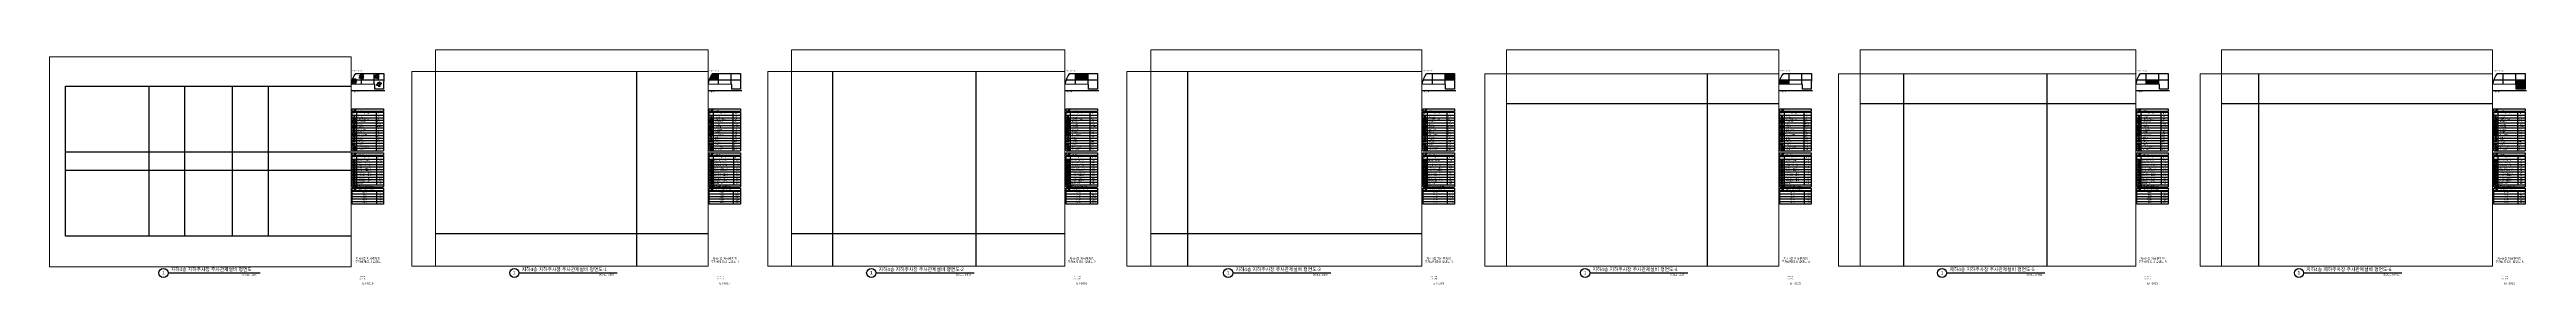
# Paper-space layout '배치1' of a CAD drawing. Header units: millimetres. Extents: x 29 to 5865, y 21 to 573.
# The model-space entities are those that its viewports show. They can reach past a viewport. Long polylines and large blocks are cut down to what shows.
import ezdxf
from ezdxf.enums import TextEntityAlignment as Align

# ---------------------------------------------------------------- set-up
doc = ezdxf.new("R2010")
doc.units = ezdxf.units.MM
for name, color, linetype in [('5', 2, 'Continuous'), ('e-con', 1, 'Continuous'), ('e-plan', 9, 'Continuous'), ('e-solid254', 254, 'Continuous'), ('e-text', 6, 'Continuous'), ('e-text-box', 7, 'Continuous'), ('E-TITLE', 3, 'Continuous'), ('E2', 6, 'Continuous'), ('ITS', 6, 'Continuous'), ('sheet', 7, 'Continuous'), ('TXT', 2, 'Continuous'), ('Vp', 7, 'Continuous')]:
    doc.layers.add(name, color=color, linetype=linetype)
doc.layers.add('AM_VIEWS', color=1, linetype='Continuous', lineweight=25, plot=False)
doc.styles.add('돋움', font='Dotum.TTF')

# ---------------------------------------------------------------- blocks, each defined once
blk = doc.blocks.new('A$C214402B8')
at = {"layer": '5', "ltscale": 2}
h = blk.add_hatch(color=7, dxfattribs=at)
h.dxf.hatch_style = 1
h.paths.add_polyline_path([(433, 10322), (433, 10239), (722, 10239), (722, 10322)])
h = blk.add_hatch(color=7, dxfattribs=at)
h.dxf.hatch_style = 1
h.paths.add_polyline_path([(433, 9658), (433, 9575), (722, 9575), (722, 9658)])
at = {"layer": 'e-text-box'}
h = blk.add_hatch(color=256, dxfattribs=at)
h.paths.add_polyline_path([(400, 13075), (539, 13075), (539, 13214, 0.4142136)])
h.paths.add_polyline_path([(539, 12936, 0.4142136), (678, 13075), (539, 13075)])
h = blk.add_hatch(color=256, dxfattribs=at)
h.paths.add_polyline_path([(403, 12412), (541, 12412), (541, 12550, 0.4142136)])
h.paths.add_polyline_path([(541, 12274, 0.4142136), (679, 12412), (541, 12412)])
for p, q in [((8, 20355), (1059, 20355)), ((8, 19657), (8, 20355)), ((361, 19657), (8, 19657)), ((263, 19657), (961, 20355)), ((1059, 20355), (361, 19657)), ((1074, 19510), (1070, 9421)), ((6227, 19510), (6223, 9421)), ((8196, 19510), (8196, 9421)), ((4, 14068), (8196, 14068)), ((4, 14068), (8196, 14068)), ((4, 13404), (8196, 13404)), ((8, 18738), (8196, 18738)), ((8, 18702), (8196, 18702)), ((8, 18040), (8196, 18040)), ((8, 18040), (8196, 18040)), ((8, 18040), (8196, 18040)), ((8, 17378), (8196, 17378)), ((8, 17378), (8196, 17378)), ((8, 16717), (8196, 16717)), ((8, 16055), (8196, 16055)), ((8, 15394), (8196, 15394)), ((8, 14732), (8196, 14732)), ((170, 15618), (170, 15831)), ((208, 16920), (208, 17176)), ((208, 17176), (370, 17176)), ((370, 16920), (208, 16920)), ((229, 15890), (853, 15890)), ((853, 15559), (229, 15559)), ((249, 16928), (249, 16945)), ((249, 16945), (329, 16945)), ((329, 16928), (249, 16928)), ((284, 17619), (755, 17954)), ((370, 17498), (284, 17619)), ((309, 16521), (309, 16251)), ((773, 16521), (309, 16521)), ((773, 16386), (309, 16521)), ((773, 16386), (309, 16251)), ((309, 16251), (773, 16251)), ((329, 16945), (329, 16928)), ((842, 17833), (370, 17498)), ((370, 17176), (370, 16920)), ((374, 14866), (374, 15247)), ((377, 17899), (577, 17975)), ((377, 17899), (557, 17426)), ((653, 18448), (384, 18448)), ((384, 18448), (384, 18199)), ((384, 18199), (653, 18199)), ((387, 16920), (387, 17176)), ((387, 17176), (738, 17176)), ((738, 16920), (387, 16920)), ((388, 17870), (588, 17946)), ((400, 13075), (678, 13075)), ((407, 17090), (407, 17153)), ((407, 17153), (629, 17153)), ((629, 17090), (407, 17090)), ((407, 16954), (407, 17066)), ((407, 17066), (629, 17066)), ((407, 17027), (629, 17027)), ((407, 16992), (629, 16992)), ((629, 16954), (407, 16954)), ((413, 17576), (413, 17867)), ((705, 17867), (413, 17867)), ((705, 17576), (413, 17576)), ((444, 16954), (444, 17066)), ((446, 15175), (636, 15175)), ((446, 15033), (446, 15175)), ((636, 15033), (446, 15033)), ((481, 16954), (481, 17066)), ((518, 18448), (518, 18519)), ((518, 16954), (518, 17066)), ((730, 17572), (531, 17496)), ((539, 13214), (539, 12936)), ((555, 16954), (555, 17066)), ((557, 17426), (757, 17502)), ((577, 17975), (757, 17502)), ((592, 16954), (592, 17066)), ((629, 17153), (629, 17090)), ((629, 17066), (629, 16954)), ((636, 15033), (636, 15175)), ((645, 17153), (719, 17153)), ((645, 16954), (645, 17153)), ((719, 16954), (645, 16954)), ((653, 18199), (653, 18448)), ((705, 17576), (705, 17867)), ((707, 14961), (707, 15247)), ((707, 14961), (707, 14866)), ((719, 17153), (719, 16954)), ((738, 17176), (738, 16920)), ((755, 17954), (842, 17833)), ((773, 16251), (773, 16521)), ((912, 15831), (912, 15618)), ((0, 9421), (8192, 9421)), ((4, 12740), (8196, 12740)), ((4, 12076), (8196, 12076)), ((4, 11412), (8196, 11412)), ((4, 10748), (8196, 10748)), ((4, 10084), (8196, 10084)), ((4, 9421), (8196, 9421)), ((4, 7244), (8196, 7244)), ((4, 7207), (8196, 7207)), ((4, 6543), (8196, 6543)), ((260, 8166), (960, 8866)), ((329, 11735), (329, 11892)), ((749, 11892), (329, 11892)), ((749, 11735), (329, 11735)), ((329, 11118), (329, 11275)), ((749, 11275), (329, 11275)), ((749, 11118), (329, 11118)), ((329, 10961), (329, 11118)), ((749, 11118), (329, 11118)), ((749, 10961), (329, 10961)), ((400, 12835), (678, 12835)), ((403, 12412), (679, 12412)), ((408, 11813), (670, 11813)), ((408, 11197), (670, 11197)), ((408, 11039), (670, 11039)), ((539, 12936), (539, 12835)), ((541, 12550), (541, 12274)), ((617, 11866), (670, 11813)), ((670, 11813), (617, 11761)), ((617, 11249), (670, 11197)), ((670, 11197), (617, 11144)), ((617, 11092), (670, 11039)), ((670, 11039), (617, 10987)), ((749, 11735), (749, 11892)), ((749, 11118), (749, 11275)), ((749, 10961), (749, 11118)), ((1074, 8018), (1074, 567)), ((6317, 8018), (6317, 567)), ((8196, 8018), (8196, 0)), ((4, 5879), (8196, 5879)), ((4, 5215), (8196, 5215)), ((4, 4551), (8196, 4551)), ((4, 3887), (8196, 3887)), ((4, 3223), (8196, 3223)), ((4, 2559), (8196, 2559)), ((4, 1895), (8196, 1895)), ((4, 1231), (8196, 1231)), ((4, 567), (8196, 567)), ((4, 567), (8196, 567)), ((4, 567), (8196, 567)), ((4, 0), (8196, 0)), ((4, 0), (8196, 0)), ((4, 0), (8196, 0))]:
    blk.add_line(p, q, dxfattribs=at)
at = {"layer": 'e-text-box', "linetype": 'Continuous'}
blk.add_line((231, 250), (1375, 250), dxfattribs=at)
at = {"layer": 'e-text-box'}
for points in [[(4, 9421), (8, 19510), (8196, 19510)], [(374, 15247), (446, 15247), (707, 15247)], [(707, 14961), (446, 14961), (374, 14961)], [(374, 14866), (446, 14866), (707, 14866)], [(4, 0), (4, 8018), (8196, 8018)]]:
    blk.add_lwpolyline(points, dxfattribs=at)
for points in [[(509, 19657), (1207, 20355), (8196, 20355), (8196, 19657)], [(326, 13817), (757, 13817), (757, 13602), (326, 13602)], [(398, 14522), (664, 14522), (664, 14221), (398, 14221)], [(553, 14553), (647, 14553), (647, 14193), (553, 14193)], [(4, 8166), (4, 8866), (1059, 8866), (359, 8166)], [(507, 8166), (1208, 8866), (8196, 8866), (8196, 8166)]]:
    blk.add_lwpolyline(points, close=True, dxfattribs=at)
for points, const_width in [([(359, 18519), (979, 18519)], 18.9), ([(675, 14914), (417, 14914)], 9.51)]:
    blk.add_lwpolyline(points, dxfattribs=dict(at, const_width=const_width))
for centre, radius in [((427, 13708), 43.2), ((539, 13075), 139), ((559, 17721), 107), ((656, 13708), 43.2), ((549, 6875), 221), ((541, 12412), 138), ((549, 6211), 221), ((549, 5547), 221), ((549, 4883), 221), ((549, 4219), 221), ((549, 3555), 221), ((549, 2891), 221), ((549, 2227), 221), ((549, 1563), 221), ((549, 899), 221)]:
    blk.add_circle(centre, radius, dxfattribs=at)
for centre, radius, start, end in [((229, 15831), 58.9, 90, 180), ((229, 15618), 58.9, 180, 270), ((680, 16972), 7.28, 153.79591, 179.816628), ((680, 16972), 7.28, 180.183372, 206.20409), ((681, 16971), 8.4, 129.947113, 153.612295), ((681, 16972), 8.4, 206.387705, 230.052887), ((682, 16970), 10.1, 109.075676, 130.025551), ((682, 16973), 10.1, 229.974449, 250.924324), ((683, 16969), 11.3, 89.897657, 109.261883), ((683, 16975), 11.3, 250.738127, 270.102353), ((683, 16969), 11.3, 70.738117, 90.102343), ((683, 16975), 11.3, 269.897647, 289.261873), ((683, 16970), 10.1, 49.974449, 70.924324), ((683, 16973), 10.1, 289.075676, 310.025551), ((684, 16971), 8.4, 26.387709, 50.052891), ((684, 16972), 8.4, 309.947109, 333.612291), ((685, 16972), 7.28, 0.183372, 26.20409), ((685, 16972), 7.28, 333.79591, 359.816628), ((853, 15831), 58.9, 0, 90), ((853, 15618), 58.9, 270, 0)]:
    blk.add_arc(centre, radius, start, end, dxfattribs=at)
for points in [[(961, 20355), (1059, 20355), (263, 19657), (361, 19657)], [(960, 8866), (1059, 8866), (260, 8166), (359, 8166)]]:
    blk.add_solid(points, dxfattribs=at)
at = {"layer": 'ITS', "color": 7, "lineweight": -3}
for p, q in [((433, 10239), (433, 10507)), ((433, 10507), (722, 10507)), ((433, 10322), (722, 10322)), ((722, 10239), (433, 10239)), ((433, 9575), (433, 9843)), ((433, 9843), (722, 9843)), ((433, 9658), (722, 9658)), ((722, 9575), (433, 9575)), ((722, 10507), (722, 10239)), ((722, 9843), (722, 9575))]:
    blk.add_line(p, q, dxfattribs=at)
at = {"layer": 'e-text', "lineweight": 0, "style": '돋움', "width": 1}
for s, height, p in [('주기사항', 216.4, (1577, 19839)), ('차단기 수동스위치', 216.4, (1552, 13568)), ('주차관리 컴퓨터', 216.4, (1552, 14893)), ('주차로비폰', 216.4, (1552, 14232)), ('차량 검지기', 216.4, (1561, 16216)), ('자동 차단기', 216.4, (1567, 18201)), ('LOOP COIL', 216.4, (1567, 15555)), ('차량번호인식기/전광판', 216.35, (1580, 17556)), ('유인요금계산기', 216.4, (1580, 16931)), ('출차주의등', 216.4, (1589, 12888)), ('자립형', 216.4, (6453, 18266)), ('자립형', 216.4, (6453, 17604)), ('자립형', 216.4, (6453, 14297)), ('바닥매입형', 216.4, (6453, 15620)), ('자립형', 216.4, (6469, 12983)), ('탁상형', 216.4, (6453, 14958)), ('탁상형', 216.4, (6453, 13633)), ('벽매입형', 216.4, (6453, 16281)), ('HFIX 2.5㎟ x 2, E-2.5㎟', 216.35, (1343, 6769)), ('사전무인정산기', 216.4, (1531, 9633)), ('무인 출구 요금정산기', 216.35, (1531, 10297)), ('양면유도등', 216.4, (1570, 10972)), ('단면유도등', 216.4, (1570, 11653)), ('장내경광등', 216.4, (1588, 12235)), ('배관 및 배선', 216.4, (1579, 8348)), ('천정형', 216.4, (6449, 12318)), ('천청형', 216.4, (6482, 11628)), ('천청형', 216.4, (6482, 11030)), ('(16C)', 216.4, (6866, 6769)), ('UTP CAT-5e 0.5mm/4P x 1', 216.35, (1343, 3482)), ('UTP CAT-5e 0.5mm/4P x 2', 216.35, (1343, 2823)), ('UTP CAT-5e 0.5mm/4P x 3', 216.35, (1343, 2094)), ('UTP CAT-5e 0.5mm/4P x 4', 216.35, (1343, 1462)), ('F-CV 6㎟ / 2C x1, E- 6㎟', 216.35, (1343, 6106)), ('F-CV 4㎟ / 2C x1, E- 4㎟', 216.35, (1343, 5442)), ('FTP CAT-5e 0.5mm/4P x 1', 216.35, (1343, 4778)), ('FTP CAT-5e 0.5mm/4P x 2', 216.35, (1343, 4114)), ('F/O Cable 4core ', 216.35, (1343, 768)), (' HFIX 2.5㎟ x 2, E-2.5㎟ (16C)', 216.35, (1556, 161)), ('(28C)', 216.4, (6866, 6106)), ('(28C)', 216.4, (6866, 5442)), ('(16C)', 216.4, (6866, 4778)), ('(16C)', 216.4, (6866, 4114)), ('(16C)', 216.4, (6866, 3482)), ('(16C)', 216.4, (6866, 2823)), ('(22C)', 216.4, (6866, 2094)), ('(28C)', 216.4, (6866, 1462)), ('(28C)', 216.4, (6866, 768))]:
    blk.add_text(s, height=height, dxfattribs=at).set_placement(p)
for s, height, p in [('심볼', 216.4, (520, 19121)), ('품         명', 216.35, (3650, 19124)), ('비  고', 216.4, (7199, 19124)), ('번호', 216.4, (518, 7628)), ('A', 216, (549, 6875)), ('배       선', 216.4, (3651, 7628)), ('배    관', 216.4, (7233, 7628)), ('G', 216, (549, 2891)), ('C', 216, (549, 5547)), ('D', 216, (549, 4883)), ('H', 216, (549, 2227)), ('B', 216, (549, 6211)), ('E', 216, (549, 4219)), ('J', 216, (549, 899)), ('F', 216, (549, 3555)), ('I', 216, (549, 1563))]:
    blk.add_text(s, height=height, dxfattribs=at).set_placement(p, align=Align.MIDDLE)
for s, p in [('탁상형', (6896, 17067)), ('자립형', (6923, 10407)), ('자립형', (6923, 9743))]:
    blk.add_text(s, height=216.4, dxfattribs=at).set_placement(p, align=Align.MIDDLE_CENTER)
at = {"layer": 'ITS', "color": 7, "style": '돋움'}
for s, p in [('AO', (578, 10414)), ('PO', (578, 9750))]:
    blk.add_text(s, height=80, dxfattribs=at).set_placement(p, align=Align.MIDDLE_CENTER)
blk = doc.blocks.new('aserw3')
at = {"layer": 'e-text-box'}
for p, q in [((6180, 623), (14372, 623)), ((6436, 1435), (7136, 2135)), ((12493, 1287), (12493, -2033)), ((6180, -41), (14372, -41)), ((6180, -705), (14372, -705)), ((6180, -1369), (14372, -1369))]:
    blk.add_line(p, q, dxfattribs=at)
for points in [[(6180, 1435), (6180, 2135), (7235, 2135), (6535, 1435)], [(6683, 1435), (7384, 2135), (14372, 2135), (14372, 1435)]]:
    blk.add_lwpolyline(points, close=True, dxfattribs=at)
blk.add_lwpolyline([(14372, 1287), (14372, -2033), (6180, -2033), (6180, 1287), (14372, 1287)], dxfattribs=at)
blk.add_solid([(7136, 2135), (7235, 2135), (6436, 1435), (6535, 1435)], dxfattribs=at)
at = {"layer": 'e-text', "lineweight": 0, "style": '돋움', "width": 1}
for s, height, p in [('지하주차장 주차가능 주차면 수량', 216.35, (7755, 1617)), ('지하 6층', 216.4, (8895, 850)), ('지하 5층', 216.4, (8895, 186)), ('474 EA', 216.4, (13042, 850)), ('960 EA', 216.4, (13042, 186)), ('지하 4층', 216.4, (8895, -478)), ('지하 3층', 216.4, (8895, -1141)), ('지하 2층', 216.4, (8895, -1773)), ('950 EA', 216.4, (13042, -478)), ('906 EA', 216.4, (13042, -1141)), ('903 EA', 216.4, (13042, -1773))]:
    blk.add_text(s, height=height, dxfattribs=at).set_placement(p)

msp = doc.modelspace()

# ---------------------------------------------------------------- linework, layer by layer
at = {"layer": 'DEFPOINTS'}
for points in [[(34889, 285737), (203089, 285737), (203089, 166937), (34889, 166937)], [(152837, 285737), (321037, 285737), (321037, 166937), (152837, 166937)], [(270786, 285737), (438986, 285737), (438986, 166937), (270786, 166937)], [(34889, 193121), (203089, 193121), (203089, 74321), (34889, 74321)], [(152837, 193121), (321037, 193121), (321037, 74321), (152837, 74321)], [(270786, 193121), (438986, 193121), (438986, 74321), (270786, 74321)]]:
    msp.add_lwpolyline(points, close=True, dxfattribs=at)

psp = doc.layouts.new('배치1')

# ---------------------------------------------------------------- hatches: boundary and pattern name
at = {"layer": 'e-solid254'}
for points in [[(1604.1, 501.7), (1604.1, 516.4), (1591.4, 516.4, 0.09029), (1583.4, 501.7)], [(2474.9, 516.4), (2445.1, 516.4), (2445.1, 501.7), (2474.9, 501.7)], [(3338.8, 501.7), (3338.9, 516.4), (3315.9, 516.4), (3315.9, 501.7)], [(4127.1, 491.6), (4127.1, 501.7), (4106.4, 501.7, 0.054167), (4104.2, 491.9)], [(4997.9, 491.3), (4997.9, 501.7), (4968.1, 501.7), (4968.1, 491.6)], [(5861.8, 501.7), (5838.9, 501.7), (5838.9, 491.3), (5840.9, 491.2), (5840.9, 479.9), (5861.8, 479.8)]]:
    psp.add_hatch(color=256, dxfattribs=at).paths.add_polyline_path(points)

# ---------------------------------------------------------------- linework, layer by layer
at = {"layer": 'e-plan'}
for p, q in [((762.9, 507), (762.9, 507)), ((763.4, 506.8), (763.4, 506.9)), ((799, 507), (799, 507)), ((799.5, 506.8), (799.5, 506.9))]:
    psp.add_line(p, q, dxfattribs=at)
for points in [[(744.9, 504.5), (750.6, 503.8), (750.4, 501.8), (749.9, 501.8), (749.7, 500.6), (749.7, 500.6), (750.4, 500.1), (750.6, 500.4), (751.8, 499.7), (750.1, 497), (749.9, 497.1), (749.5, 496.5), (750.3, 494.2), (750.1, 494.1), (750.2, 493.9), (748.5, 493.1), (748.4, 493.3), (748.2, 493.3), (747.3, 495.3), (746.9, 495.4), (747, 496.2), (745.5, 496.4), (745.4, 495.5), (744.9, 495.6), (744.4, 495.2), (744.9, 494.7), (743.5, 493.5), (743.3, 493.7), (743.1, 493.6), (741.7, 495.4), (744.1, 497.3), (743.9, 497.8), (743.7, 497.7), (742.7, 500.7), (744, 501.2), (744.1, 500.9), (745, 501.2), (745.1, 502.4), (744.6, 502.5), (744.9, 504.5)], [(745.1, 497), (744.8, 497), (744.4, 497.4), (744.1, 497.3)], [(745.6, 500.9), (745, 501), (744.9, 501.2)], [(748.8, 498.4), (748.6, 498.5), (748.5, 498), (748.7, 498), (748.5, 496.6), (747.6, 496.7), (747.5, 496.1), (745.5, 496.4), (745.6, 496.9), (745.1, 497), (745.3, 498.4), (745.5, 498.4), (745.6, 498.8), (745.4, 498.8), (745.6, 500.9), (747, 500.7), (747.1, 501.5), (747.8, 501.4), (747.7, 500.7), (749, 500.5), (748.8, 498.4)], [(747.4, 501.4), (747.8, 504.2)], [(748.5, 496.6), (748.6, 496.5), (749.2, 496.8), (749.5, 496.6)], [(749, 500.5), (749.7, 500.4), (749.8, 500.6)], [(762.5, 515.7), (768.5, 513.8), (767.9, 511.7), (767.4, 511.8), (767, 510.6), (767.6, 510), (767.7, 510.1), (769.1, 508.7), (767.5, 507.1), (767.2, 507.4), (766.2, 506.4), (767.2, 504.4), (765.3, 503.4), (764.5, 504.9), (762.9, 505.4), (763.4, 506.8), (762.9, 507), (762.4, 505.5), (760.9, 506), (759.3, 505.2), (758.3, 507.1), (760.2, 508.2), (760, 509.6), (759.6, 509.5), (759.2, 511.8), (761.1, 512.1), (761.1, 512), (761.9, 512.1), (762.3, 513.4), (761.8, 513.5), (762.5, 515.7)], [(761.6, 507.8), (760.9, 508), (760.3, 508.2)], [(762.8, 511.6), (763.8, 511.3), (763.9, 511.7), (765.1, 511.3), (765, 510.9), (766, 510.6), (765.4, 508.6), (765.3, 508.7), (765.2, 508.3), (765.3, 508.2), (764.9, 506.8), (763.7, 507.2), (763.6, 506.8), (762.7, 507.1), (762.8, 507.5), (761.6, 507.8), (762, 509.2), (762.2, 509.2), (762.3, 509.6), (762.2, 509.7), (762.8, 511.6)], [(762.8, 511.6), (762, 511.9), (761.9, 512.1), (761.9, 512.1)], [(764.5, 511.5), (765.5, 514.8)], [(764.9, 506.8), (765.6, 506.6), (766.2, 506.4)], [(766, 510.6), (766.8, 510.4), (767, 510.6), (767, 510.6)], [(798.6, 515.7), (804.6, 513.8), (804, 511.7), (803.5, 511.8), (803.1, 510.6), (803.7, 510), (803.8, 510.1), (805.2, 508.7), (803.6, 507.1), (803.3, 507.4), (802.3, 506.4), (803.3, 504.3), (801.4, 503.3), (800.6, 504.9), (799, 505.4), (799.5, 506.8), (799, 507), (798.5, 505.5), (797, 506), (795.4, 505.2), (794.4, 507.1), (796.5, 508.3), (796.2, 509.5), (795.8, 509.4), (795.2, 511.6), (797.1, 512.1), (797.1, 512), (798, 512.3), (798.4, 513.4), (797.9, 513.5), (798.6, 515.7)], [(797.7, 507.8), (797, 508), (796.6, 508.2), (796.5, 508.3)], [(798.9, 511.6), (799.9, 511.3), (800, 511.7), (801.2, 511.3), (801.1, 510.9), (802.1, 510.6), (801.5, 508.6), (801.4, 508.7), (801.3, 508.3), (801.4, 508.2), (801, 506.8), (799.8, 507.2), (799.7, 506.8), (798.8, 507.1), (798.9, 507.5), (797.7, 507.8), (798.1, 509.2), (798.3, 509.2), (798.4, 509.6), (798.3, 509.7), (798.9, 511.6)], [(798.9, 511.6), (798, 511.9), (797.9, 512.2)], [(805.8, 497.3), (810.3, 493.8), (810.2, 493.5), (810.4, 493.4), (809.3, 492.4), (809.3, 492.4), (809.1, 492.2), (808.7, 492.5), (808, 491.5), (808, 491.5), (808.3, 490.8), (808.6, 490.9), (809.2, 489.7), (806.4, 488.3), (806.3, 488.5), (805.9, 488.3), (806.5, 486.2), (806.4, 486.1), (806.4, 485.9), (804.7, 485.2), (804.6, 485.4), (804.4, 485.3), (803.3, 488), (803.9, 488.7), (803, 489.5), (802.4, 488.8), (802.2, 489), (802.2, 489), (800.3, 488.1), (800.2, 488.3), (799.9, 488.2), (799.2, 489.8), (799.4, 489.9), (799.3, 490.2), (801.4, 491.3), (801.6, 492.1), (801.3, 492.2), (802, 495.3), (803.4, 495), (803.3, 494.7), (804.2, 494.5), (804.2, 494.5), (804.9, 495.4), (804.5, 495.7), (805.8, 497.3)], [(800.6, 511.5), (801.6, 514.8)], [(801, 506.8), (801.7, 506.6), (802.3, 506.4)], [(802.2, 490.8), (802.1, 490.9), (801.8, 491.4), (801.4, 491.5)], [(802.1, 510.6), (802.9, 510.4), (803.1, 510.6), (803.1, 510.6)], [(804.6, 493.9), (805.6, 493.1), (806.1, 493.7), (806.7, 493.2), (806.2, 492.6), (807.3, 491.8), (806, 490.2), (805.9, 490.3), (805.6, 489.9), (805.7, 489.8), (804.9, 488.7), (804.3, 489.1), (803.9, 488.7), (802.6, 489.7), (803, 490.2), (802.2, 490.8), (803, 491.9), (803.2, 491.8), (803.5, 492.2), (803.3, 492.3), (804.6, 493.9)], [(804.6, 493.9), (804.1, 494.3), (804.1, 494.5)], [(805.1, 488.9), (805.2, 488.6), (805.3, 488.7), (805.6, 488.1), (805.9, 488.2)], [(808, 495.6), (806.3, 493.5)], [(807.3, 491.8), (807.8, 491.4), (808, 491.5)]]:
    psp.add_lwpolyline(points, dxfattribs=at)
at = {"layer": 'E-TITLE', "color": 3}
for p, q in [((307.9, 47.9), (525, 47.9)), ((1134.8, 47.9), (1366, 47.9)), ((1975.8, 47.9), (2207, 47.9)), ((2816.8, 47.9), (3048, 47.9)), ((3657.8, 47.9), (3889, 47.9)), ((4498.8, 47.9), (4730, 47.9)), ((5339.8, 47.9), (5571, 47.9))]:
    psp.add_line(p, q, dxfattribs=at)
at = {"layer": 'E-TITLE'}
for centre in [(296.9, 47.9), (1123.8, 47.9), (1964.8, 47.9), (2805.8, 47.9), (3646.8, 47.9), (4487.8, 47.9), (5328.8, 47.9)]:
    psp.add_circle(centre, 10.9, dxfattribs=at)
at = {"layer": 'E2', "color": 3}
for points in [[(750.4, 516.4), (815.9, 516.4), (815.8, 479.8), (794.9, 479.9), (794.9, 491, 0.373813), (794.6, 491.2), (740.2, 491.9, -0.145167), (750.4, 516.4, 0.145167)], [(1591.4, 516.4), (1656.9, 516.4), (1656.8, 479.8), (1635.9, 479.9), (1635.9, 491, 0.373813), (1635.6, 491.2), (1581.2, 491.9, -0.145167), (1591.4, 516.4, 0.145167)], [(2432.4, 516.4), (2497.9, 516.4), (2497.8, 479.8), (2476.9, 479.9), (2476.9, 491, 0.373813), (2476.6, 491.2), (2422.2, 491.9, -0.145167), (2432.4, 516.4, 0.145167)], [(3273.4, 516.4), (3338.9, 516.4), (3338.8, 479.8), (3317.9, 479.9), (3317.9, 491, 0.373813), (3317.6, 491.2), (3263.2, 491.9, -0.145167), (3273.4, 516.4, 0.145167)], [(4114.4, 516.4), (4179.9, 516.4), (4179.8, 479.8), (4158.9, 479.9), (4158.9, 491, 0.373813), (4158.6, 491.2), (4104.2, 491.9, -0.145167), (4114.4, 516.4, 0.145167)], [(4955.4, 516.4), (5020.9, 516.4), (5020.8, 479.8), (4999.9, 479.9), (4999.9, 491, 0.373813), (4999.6, 491.2), (4945.2, 491.9, -0.145167), (4955.4, 516.4, 0.145167)], [(5796.4, 516.4), (5861.9, 516.4), (5861.8, 479.8), (5840.9, 479.9), (5840.9, 491, 0.373813), (5840.6, 491.2), (5786.2, 491.9, -0.145167), (5796.4, 516.4, 0.145167)]]:
    psp.add_lwpolyline(points, format="xyb", dxfattribs=at)
at = {"layer": 'sheet', "color": 2}
for p, q in [((738.8, 477), (818.8, 477)), ((1579.8, 477), (1659.8, 477)), ((2420.8, 477), (2500.8, 477)), ((3261.8, 477), (3341.8, 477)), ((4102.8, 477), (4182.8, 477)), ((4943.8, 477), (5023.8, 477)), ((5784.8, 477), (5864.8, 477))]:
    psp.add_line(p, q, dxfattribs=at)
at = {"layer": 'TXT'}
for points in [[(742.4, 501.7), (815.8, 501.7)], [(763.1, 516.4), (763.1, 491.6)], [(792.9, 516.4), (792.9, 491.3)], [(1583.4, 501.7), (1656.8, 501.7)], [(1604.1, 516.4), (1604.1, 491.6)], [(1633.9, 516.4), (1633.9, 491.3)], [(2424.4, 501.7), (2497.8, 501.7)], [(2445.1, 516.4), (2445.1, 491.6)], [(2474.9, 516.4), (2474.9, 491.3)], [(3265.4, 501.7), (3338.8, 501.7)], [(3286.1, 516.4), (3286.1, 491.6)], [(3315.9, 516.4), (3315.9, 491.3)], [(4106.4, 501.7), (4179.8, 501.7)], [(4106.4, 501.7), (4179.8, 501.7)], [(4127.1, 516.4), (4127.1, 491.6)], [(4127.1, 516.4), (4127.1, 491.6)], [(4156.9, 516.4), (4156.9, 491.3)], [(4156.9, 516.4), (4156.9, 491.3)], [(4947.4, 501.7), (5020.8, 501.7)], [(4968.1, 516.4), (4968.1, 491.6)], [(4997.9, 516.4), (4997.9, 491.3)], [(5788.4, 501.7), (5861.8, 501.7)], [(5809.1, 516.4), (5809.1, 491.6)], [(5838.9, 516.4), (5838.9, 491.3)]]:
    psp.add_lwpolyline(points, dxfattribs=at)

# ---------------------------------------------------------------- block references
at = {"layer": 'e-con'}
for name, p, xscale, yscale, zscale in [('A$C214402B8', (741.9, 250.3), 0.009000000000000003, 0.009000000000000003, 0.009000000000000003), ('A$C214402B8', (1582.9, 250.3), 0.009000000000000003, 0.009000000000000003, 0.009000000000000003), ('A$C214402B8', (2423.9, 250.3), 0.009000000000000003, 0.009000000000000003, 0.009000000000000003), ('A$C214402B8', (3264.9, 250.3), 0.009000000000000003, 0.009000000000000003, 0.009000000000000003), ('A$C214402B8', (4105.9, 250.3), 0.009000000000000003, 0.009000000000000003, 0.009000000000000003), ('A$C214402B8', (4946.9, 250.3), 0.009000000000000003, 0.009000000000000003, 0.009000000000000003), ('A$C214402B8', (5787.9, 250.3), 0.009000000000000003, 0.009000000000000003, 0.009000000000000003), ('aserw3', (686.3, 228.2), 0.00899999999999993, 0.00899999999999993, 0.00899999999999993), ('aserw3', (1527.3, 228.2), 0.00899999999999993, 0.00899999999999993, 0.00899999999999993), ('aserw3', (2368.3, 228.2), 0.00899999999999993, 0.00899999999999993, 0.00899999999999993), ('aserw3', (3209.3, 228.2), 0.00899999999999993, 0.00899999999999993, 0.00899999999999993), ('aserw3', (4050.3, 228.2), 0.00899999999999993, 0.00899999999999993, 0.00899999999999993), ('aserw3', (4891.3, 228.2), 0.00899999999999993, 0.00899999999999993, 0.00899999999999993), ('aserw3', (5732.3, 228.2), 0.00899999999999993, 0.00899999999999993, 0.00899999999999993)]:
    psp.add_blockref(name, p, dxfattribs=dict(at, xscale=xscale, yscale=yscale, zscale=zscale))

# ---------------------------------------------------------------- texts
at = {"layer": 'E-TITLE', "color": 3, "style": '돋움'}
for s, height, p in [('지하4층 지하주차장 주차관제설비 평면도', 8, (314.4, 50.1)), ('지하4층 지하주차장 주차관제설비 평면도-1', 8, (1141.3, 50.1)), ('지하4층 지하주차장 주차관제설비 평면도-2', 8, (1982.3, 50.1)), ('지하4층 지하주차장 주차관제설비 평면도-3', 8, (2823.3, 50.1)), ('지하4층 지하주차장 주차관제설비 평면도-4', 8, (3664.3, 50.1)), ('지하4층 지하주차장 주차관제설비 평면도-5', 8, (4505.3, 50.1)), ('지하4층 지하주차장 주차관제설비 평면도-6', 8, (5346.3, 50.1)), ('1', 8, (293.7, 42.2)), ('SCALE: 1/600', 4, (482.1, 40.7)), ('1', 8, (1120.6, 42.2)), ('SCALE: 1/200', 4, (1323.1, 40.7)), ('1', 8, (1961.6, 42.2)), ('SCALE: 1/200', 4, (2164.1, 40.7)), ('1', 8, (2802.6, 42.2)), ('SCALE: 1/200', 4, (3005.1, 40.7)), ('1', 8, (3643.6, 42.2)), ('SCALE: 1/200', 4, (3846.1, 40.7)), ('1', 8, (4484.6, 42.2)), ('SCALE: NONE', 4, (4687.1, 40.7)), ('1', 8, (5325.6, 42.2)), ('SCALE: NONE', 4, (5528.1, 40.7))]:
    psp.add_text(s, height=height, dxfattribs=at).set_placement(p, align=Align.BOTTOM_LEFT)
at = {"layer": 'sheet', "color": 7, "style": '돋움'}
for s, p in [('* KEY PLAN', (741.9, 521.4)), ('* NOTE', (741.9, 472.2)), ('* KEY PLAN', (1582.9, 521.4)), ('* NOTE', (1582.9, 472.2)), ('* KEY PLAN', (2423.9, 521.4)), ('* NOTE', (2423.9, 472.2)), ('* KEY PLAN', (3264.9, 521.4)), ('* NOTE', (3264.9, 472.2)), ('* KEY PLAN', (4105.9, 521.4)), ('* NOTE', (4105.9, 472.2)), ('* KEY PLAN', (4946.9, 521.4)), ('* NOTE', (4946.9, 472.2)), ('* KEY PLAN', (5787.9, 521.4)), ('* NOTE', (5787.9, 472.2))]:
    psp.add_text(s, height=3, dxfattribs=at).set_placement(p)
for s, p in [('A3:1/1200', (775.3, 32.9)), ('A1:1/600', (775.3, 38.2)), ('A1:1/200', (1616.3, 38.2)), ('A3:1/400', (1616.3, 32.9)), ('A1:1/200', (2457.3, 38.2)), ('A3:1/400', (2457.3, 32.9)), ('A1:1/200', (3298.3, 38.2)), ('A3:1/400', (3298.3, 32.9)), ('A1:1/200', (4139.3, 38.2)), ('A3:1/400', (4139.3, 32.9)), ('A1:1/200', (4980.3, 38.2)), ('A3:1/400', (4980.3, 32.9)), ('A1:1/200', (5821.3, 38.2)), ('A3:1/400', (5821.3, 32.9))]:
    psp.add_text(s, height=2.8, dxfattribs=at).set_placement(p, align=Align.RIGHT)
at = {"layer": 'TXT', "color": 3, "style": '돋움'}
for s, height, p in [('주차관제설비 평면도', 5, (778.8, 74.5)), ('지하4층 지하주차장', 5, (778.8, 81.9)), ('주차관제설비 평면도-1', 4.998, (1619.8, 74.5)), ('지하4층 지하주차장', 5, (1619.8, 81.9)), ('주차관제설비 평면도-2', 4.998, (2460.8, 74.5)), ('지하4층 지하주차장', 5, (2460.8, 81.9)), ('주차관제설비 평면도-3', 4.998, (3301.8, 74.5)), ('지하4층 지하주차장', 5, (3301.8, 81.9)), ('주차관제설비 평면도-4', 4.998, (4142.8, 74.5)), ('지하4층 지하주차장', 5, (4142.8, 81.9)), ('주차관제설비 평면도-5', 4.998, (4983.8, 74.5)), ('지하4층 지하주차장', 5, (4983.8, 81.9)), ('주차관제설비 평면도-6', 4.998, (5824.8, 74.5)), ('지하4층 지하주차장', 5, (5824.8, 81.9))]:
    psp.add_text(s, height=height, dxfattribs=at).set_placement(p, align=Align.MIDDLE)
for s, p in [('ET-1016', (778.8, 23.7)), ('ET-1017', (1619.8, 23.7)), ('ET-1018', (2460.8, 23.7)), ('ET-1019', (3301.8, 23.7)), ('ET-1020', (4142.8, 23.7)), ('ET-1021', (4983.8, 23.7)), ('ET-1022', (5824.8, 23.7))]:
    psp.add_text(s, height=4.79, dxfattribs=at).set_placement(p, align=Align.MIDDLE_CENTER)

# ---------------------------------------------------------------- viewports
at = {"layer": 'AM_VIEWS'}
for center, size, view_center_point, view_height, status in [((1259.2, 547), (641.9, 51.229), (122229.8, 338151.1), 10245.7953, 9), ((2099.1, 547), (644.1, 51.229), (248168.3, 337253.9), 10245.7953, 11), ((2942.7, 547), (638.9, 51.229), (367530.1, 337253.9), 10245.7953, 12), ((3782.2, 544.1), (641.9, 57.0406), (122229.8, 338316.6), 11408.1221, 17), ((4619.4, 544.1), (649.5, 57.0406), (247631.8, 338316.6), 11408.1221, 16), ((5465.7, 544.1), (638.9, 57.0406), (367530.1, 338316.6), 11408.1221, 15), ((910.2, 292.8), (56.1, 457.21), (-2752.4, 223479.5), 91441.62, 10), ((1259.2, 292.8), (641.9, 457.208), (122229.8, 223479.5), 91441.618, 4), ((1749, 292.8), (56.1, 457.21), (-2752.4, 223479.5), 91441.62, 13), ((2595.2, 292.8), (56.1, 457.21), (-2752.4, 223479.5), 91441.62, 14), ((2942.7, 292.8), (638.9, 457.208), (367530.1, 223479.5), 91441.618, 5), ((3436, 289.9), (50.5, 451.4), (-2341.5, 135886.1), 90279.29, 18), ((3782.2, 289.9), (641.9, 451.396), (122229.8, 135886.1), 90279.291, 7), ((4269.4, 289.9), (50.5, 451.4), (-2341.5, 135886.1), 90279.29, 19), ((4619.4, 289.9), (649.5, 451.396), (247631.8, 135886.1), 90279.291, 8), ((5121, 289.9), (50.5, 451.4), (-2341.5, 135886.1), 90279.29, 20), ((5465.7, 289.9), (638.9, 451.396), (367530.1, 135886.1), 90279.291, 6)]:
    psp.add_viewport(center=center, size=size, view_center_point=view_center_point, view_height=view_height, status=status, dxfattribs=at)
at = {"layer": 'Vp'}
psp.add_viewport(center=(383.9, 309.1), size=(710.6, 494.101), view_center_point=(225336.2, 179108.1), view_height=296460.453, dxfattribs=at)
psp.add_viewport(center=(2099.1, 292.8), size=(644.1, 457.208), view_center_point=(248168.3, 223479.5), view_height=91441.618, status=3, dxfattribs=at)

doc.saveas('drawing.dxf')
